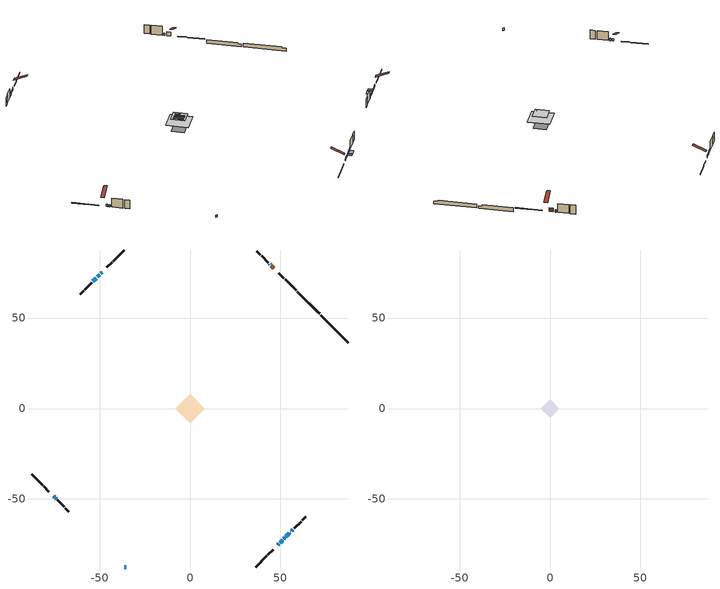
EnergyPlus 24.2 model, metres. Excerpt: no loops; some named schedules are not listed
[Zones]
conditioned space
 floor adiabatic (AdiabaticFloorConstruction): -8.02,0 0,8.02 8.02,0 0,-8.02 z3.05
 floor foundation (Slab1 construction): -4.64,0 0,4.64 4.64,0 0,-4.64 z-1.49
 floor foundation (Slab1 construction 1): -4.15,0 0,4.15 4.15,0 0,-4.15 z-1.49
 wall outside (RimJoist1 construction): 36.29,-87.6 42.38,-81.5 / -87.6,-36.29 -81.5,-42.38 / -36.29,87.6 -42.38,81.5 / 58.64,65.25 52.54,71.35 z0.61:0.91
 wall outside (RimJoist2 construction): 43.04,-80.85 45.92,-77.97 / -80.85,-43.04 -77.97,-45.92 / -43.04,80.85 -45.92,77.97 / 51.88,72.01 49,74.88 z0.61:0.91
 wall outside (AdiabaticWallConstruction 1): 46.38,77.51 44.96,78.93 z0.61:2.64
 wall outside (AdiabaticWallConstruction): -75.34,-48.54 -74.87,-49.02 / 48.54,-75.34 49.11,-74.77 / 49.77,-74.12 51.15,-72.73 / -74.21,-49.67 -73.99,-49.9 / 44.3,79.58 44,79.89 / -48.54,75.34 -49.19,74.69 / -49.85,74.04 -51.19,72.7 / 55.47,-68.41 55.61,-68.28 / 56.26,-67.62 56.91,-66.97 / -36.29,-87.6 -35.33,-87.6 / -51.84,72.04 -53.66,70.23 z0.61:1.83; 51.81,-72.08 52.39,-71.5 z0.61:1.09; 53.04,-70.85 54.82,-69.07 z0.61:1.14
 wall outside (Wall1 construction): 57.57,-66.32 61.39,-62.49 / -73.33,-50.56 -69.51,-54.38 / -54.31,69.57 -58.14,65.75 / 43.34,80.54 39.52,84.37 z0.61:5.49
 wall outside (Wall3 construction): 62.05,-61.84 63.97,-59.92 / -68.85,-55.04 -66.93,-56.96 / -58.79,65.09 -60.71,63.17 / 38.86,85.02 36.94,86.94 z0.61:5.49
 wall foundation (FoundationWall1 construction): 72.26,51.63,-1.49 72.26,51.63,0.61 86.07,37.82,0.61 86.07,37.82,0.01 87.6,36.29,0.01 87.6,36.29,-1.49
 wall foundation (FoundationWall2 construction): 59.29,64.59,-1.49 59.29,64.59,0.61 70.37,53.52,0.61 70.37,53.52,-0.16 71.6,52.29,-0.16 71.6,52.29,-1.49
 window (WindowConstruction): -75.34,-48.55 -74.87,-49.02 z0.61:1.83
 window (WindowConstruction 6): 48.55,-75.34 49.11,-74.77 z0.61:1.83
 window (WindowConstruction 7): 49.77,-74.12 51.15,-72.73 z0.61:1.83
 window (WindowConstruction 9): 51.81,-72.08 52.39,-71.5 z0.61:1.09
 window (WindowConstruction 10): -74.21,-49.67 -73.99,-49.9 z0.61:1.83
 window (WindowConstruction 11): 44.3,79.58 44,79.89 z0.61:1.83
 window (WindowConstruction 12): 53.04,-70.84 54.82,-69.07 z0.61:1.14
 window (WindowConstruction 1): -48.55,75.34 -49.19,74.69 z0.61:1.83
 window (WindowConstruction 2): -49.85,74.04 -51.19,72.7 z0.61:1.83
 window (WindowConstruction 3): 55.48,-68.41 55.61,-68.28 z0.61:1.83
 window (WindowConstruction 4): 56.26,-67.62 56.91,-66.97 z0.61:1.83
 window (WindowConstruction 8): -36.29,-87.6 -35.33,-87.6 z0.61:1.83
 window (WindowConstruction 5): -51.84,72.04 -53.66,70.23 z0.61:1.83
 door (Door): 46.38,77.51 44.96,78.93 z0.61:2.64
 ceiling adiabatic (AdiabaticFloorConstruction): 0,-8.02 8.02,0 0,8.02 -8.02,0 z3.05
 roof outside (Roof2 construction): 0,3.64 -3.64,0 0,-3.64 3.64,0 z5.49
attic - vented
 floor to conditioned space (Floor1 construction Reversed): -5.05,0 0,5.05 5.05,0 0,-5.05 z5.49
 roof outside (Roof1 construction): 47.89,-76,5.49 43.04,-71.15,8.35 41.72,-72.46,8.35 46.57,-77.31,5.49; -76,-47.89,5.49 -71.15,-43.04,8.35 -72.46,-41.72,8.35 -77.31,-46.57,5.49; -47.89,76,5.49 -43.04,71.15,8.35 -41.72,72.46,8.35 -46.57,77.31,5.49; 47.03,76.85,5.49 42.18,72,8.35 43.49,70.69,8.35 48.35,75.54,5.49
shading: 52.6,-71.29 51.6,-72.29 53.32,-74.01 54.32,-73.02 z1.39; 55.03,-68.86 52.83,-71.06 54.56,-72.78 56.76,-70.58 z1.44
[Building]
Building 1: Terrain=Suburbs
[Site:Location]
Montreal Intl AP_QC: Latitude {deg}=45.47; Longitude {deg}=-73.74; Time Zone {hr}=-5; Elevation {m}=36; Keep Site Location Information=Yes
[Site:GroundTemperature:Shallow]
2.07863, -0.316383, -0.508184, 0.628371, 5.19101, 9.73239, 13.6695, 16.1636, 16.3755, 14.347, 10.5102, 6.10817
[Site:WaterMainsTemperature]
Calculation Method=Schedule; Temperature Schedule=mains temperature schedule
[Material] Roughness=Rough; Thermal Absorptance=0.9
Name | Thickness {m} | Conductivity {W/m-K} | Density {kg/m3} | Specific Heat {J/kg-K} | Solar Absorptance | Visible Absorptance
asphalt or fiberglass shingles | 0.00635 | 0.162714 | 1121.4 | 1465.45 | 0.4 | 0.4
ceiling loosefill ins | 0.0846667 | 0.0480833 | 16.02 | 1046.75 | 0.7 | 0.7
ceiling stud and cavity | 0.1397 | 0.133564 | 65.682 | 1177.47 | 0.7 | 0.7
concrete 4.0 in. | 0.1016 | 1.803125 | 2242.8 | 837.4 | 0.7 | 0.7
concrete 8.0 in. | 0.2032 | 1.803125 | 2242.8 | 837.4 | 0.7 | 0.7
door material | 0.04445 | 0.0451087 | 512.64 | 1214.23 | 0.7 | 0.7
exterior vertical ins | 0.0536725 | 0.029427 | 32.04 | 1214.23 | 0.7 | 0.7
floor covering | 0.0127 | 0.0433444 | 54.468 | 1339.84 | 0.6 | 0.6
floor rigid ins; wall rigid ins | 0.512978 | 0.029427 | 32.04 | 1214.23 | 0.7 | 0.7
floor stud and cavity | 0.1397 | 1.75129 | 37.0049 | 1207.88 | 0.7 | 0.7
furniture material conditioned space 1 | 0.1524 | 0.115458 | 640.8 | 1214.23 | 0.6 | 0.6
gypsum board | 0.0127 | 0.160291 | 801 | 837.4 | 0.6 | 0.6
gypsum board 1 | 0.0127 | 0.160291 | 801 | 837.4 | 0.7 | 0.7
osb sheathing 0.5 in. | 0.0127 | 0.115458 | 512.64 | 1214.23 | 0.7 | 0.7
osb sheathing 0.75 in. | 0.01905 | 0.115458 | 512.64 | 1214.23 | 0.7 | 0.7
osb sheathing 2.0 in. | 0.0508 | 0.115458 | 512.64 | 1214.23 | 0.7 | 0.7
rim joist rigid ins | 0.051816 | 0.029427 | 32.04 | 1214.23 | 0.7 | 0.7
rim joist stud and cavity | 0.0508 | 0.353641 | 125.044 | 1163.47 | 0.6 | 0.6
rim joist stud and cavity 1 | 0.0508 | 0.349359 | 125.044 | 1163.47 | 0.6 | 0.6
roof stud and cavity | 0.2032 | 0.114947 | 78.34581 | 1123.46 | 0.7 | 0.7
wall stud and cavity | 0.1397 | 0.146652 | 139.0536 | 1170.24 | 0.7 | 0.7
wall stud and cavity 1 | 0.1397 | 0.0773278 | 139.0536 | 1170.24 | 0.7 | 0.7
wall stud and cavity 2 | 0.0889 | 0.380278 | 52.3479 | 1209.89 | 0.7 | 0.7
wall stud and cavity 3 | 0.0889 | 0.391764 | 83.0341 | 1211.67 | 0.7 | 0.7
wood siding | 0.0254 | 0.102417 | 544.68 | 1172.36 | 0.4 | 0.4
wood siding 1; wood siding 2; wood siding 3 | 0.0254 | 0.102417 | 544.68 | 1172.36 | 0.7 | 0.7
[WindowMaterial:SimpleGlazingSystem]
Name | U-Factor {W/m2-K} | Solar Heat Gain Coefficient
WindowMaterial | 2.77541 | 0.54
WindowMaterial 1 | 2.78165 | 0.57
WindowMaterial 10 | 5.59226 | 0.6
WindowMaterial 2 | 2.790737 | 0.63
WindowMaterial 3 | 2.72487 | 0.3
WindowMaterial 4 | 2.79244 | 0.64
WindowMaterial 5 | 2.77995 | 0.57
WindowMaterial 6 | 2.78279 | 0.58
WindowMaterial 7 | 4.465747 | 0.64
WindowMaterial 8 | 3.05533 | 0.41
WindowMaterial 9 | 2.983789 | 0.6
[Construction]
AdiabaticFloorConstruction: floor stud and cavity, floor rigid ins, osb sheathing 0.75 in., floor covering
AdiabaticWallConstruction: wood siding 2, wall rigid ins, wall stud and cavity 2, gypsum board
AdiabaticWallConstruction 1: wood siding 3, wall rigid ins, wall stud and cavity 2, gypsum board
Door: door material
Floor1 construction Reversed: gypsum board, ceiling stud and cavity, ceiling loosefill ins
FoundationWall1 construction: concrete 8.0 in., gypsum board 1
FoundationWall2 construction: concrete 8.0 in.
furniture construction conditioned space 1: furniture material conditioned space 1
PartitionWallConstruction: gypsum board, wall stud and cavity 3, gypsum board
RimJoist1 construction: wood siding 1, osb sheathing 2.0 in., rim joist stud and cavity
RimJoist2 construction: wood siding 1, rim joist rigid ins, osb sheathing 2.0 in., rim joist stud and cavity 1
Roof1 construction: asphalt or fiberglass shingles
Roof2 construction: asphalt or fiberglass shingles, osb sheathing 0.75 in., roof stud and cavity, gypsum board
Slab1 construction; Slab1 construction 1: concrete 4.0 in.
Wall1 construction: wood siding, osb sheathing 0.5 in., wall stud and cavity, gypsum board
Wall3 construction: wood siding, osb sheathing 0.5 in., wall stud and cavity 1, gypsum board
WindowConstruction: WindowMaterial
WindowConstruction 1; WindowConstruction 4: WindowMaterial 1
WindowConstruction 10; WindowConstruction 9: WindowMaterial 8
WindowConstruction 11: WindowMaterial 9
WindowConstruction 12: WindowMaterial 10
WindowConstruction 2: WindowMaterial 2
WindowConstruction 3: WindowMaterial 3
WindowConstruction 5: WindowMaterial 4
WindowConstruction 6: WindowMaterial 5
WindowConstruction 7: WindowMaterial 6
WindowConstruction 8: WindowMaterial 7
[Zone] Multiplier=1; Part of Total Floor Area=Yes
Name | Volume {m3}
attic - vented | 23.3607
conditioned space | 505.8
[Space]
Name | Zone | Volume {m3}
attic - vented 1 | attic - vented | 23.3607
conditioned space 1 | conditioned space | 505.8
[ZoneInfiltration:EffectiveLeakageArea]
infil attic - vented 1: Zone or Space=attic - vented 1; Schedule=Always On Discrete; Effective Air Leakage Area {cm2}=2040.8; Stack Coefficient=0.000198839; Wind Coefficient=9.52732e-06
[ZoneMixing]
whole house fan mix: Zone or Space=attic - vented; Schedule=Always On Continuous; Design Flow Rate Calculation Method=Flow/Zone; Design Flow Rate {m3/s}=0; Source Zone or Space=conditioned space
[SurfaceProperty:ExposedFoundationPerimeter] Exposed Perimeter Calculation Method=TotalExposedPerimeter
Name | Total Exposed Perimeter {m}
Slab1 | 21.702
Slab1 1 | 17.404
[InternalMass] Zone or ZoneList=conditioned space; Space or SpaceList=conditioned space 1
Name | Construction | Surface Area {m2}
furniture mass conditioned space 1 | furniture construction conditioned space 1 | 82.4039
partition wall mass | PartitionWallConstruction | 206.01
[Lights]
interior lighting: Zone or ZoneList or Space or SpaceList=conditioned space 1; Schedule=interior lighting schedule; Design Level Calculation Method=LightingLevel; Lighting Level {W}=343.2; Return Air Fraction=0; Fraction Radiant=0.6; Fraction Visible=0.2; Fraction Replaceable=1
[People]
occupants: Zone or ZoneList or Space or SpaceList=conditioned space 1; Number of People Schedule=occupants schedule; Number of People Calculation Method=People; Number of People=3; Fraction Radiant=0.314171; Sensible Heat Fraction=0.56303; Activity Level Schedule=occupants activity schedule; Carbon Dioxide Generation Rate {m3/s-W}=0; Enable ASHRAE 55 Comfort Warnings=No; Mean Radiant Temperature Calculation Type=EnclosureAveraged
[ElectricEquipment] Zone or ZoneList or Space or SpaceList=conditioned space 1; Design Level Calculation Method=EquipmentLevel
Name | Schedule | Design Level {W} | Fraction Latent | Fraction Radiant | Fraction Lost
clothes dryer | clothes dryer schedule | 140.772 | 0.015 | 0.081 | 0.85
clothes washer | clothes washer schedule | 32.1985 | 0.03 | 0.162 | 0.7
cooking range | cooking range schedule | 215.147 | 0.08 | 0.432 | 0.2
dishwasher | dishwasher schedule | 66.8632 | 0.3 | 0.18 | 0.4
fridge | fridge schedule | 72.9452 | 0 | 0.6 | 0
mech vent bath fan 0 | mech vent bath fan 0 schedule | 50.2 | 0 | 0 | 1
mech vent house fan | mech vent house fan schedule | 0 | 0 | 0 | 1
mech vent house fan cfis | mech vent house fan cfis schedule | 0 | 0 | 0 | 0
mech vent range fan 0 | mech vent range fan 0 schedule | 57 | 0 | 0 | 1
misc plug loads | misc plug loads schedule | 494.7 | 0.045 | 0.513 | 0.1
whole house fan | Always On Discrete | 0 | 0 | 0 | 1
[OtherEquipment] Zone or ZoneList or Space or SpaceList=conditioned space 1; Design Level Calculation Method=EquipmentLevel
Name | Fuel Type | Schedule | Design Level {W} | Fraction Latent | Fraction Radiant | Fraction Lost
clothes dryer 1 | Electricity | clothes dryer schedule | 0 | 0.015 | 0.081 | 0.85
cooking range 1 | Electricity | cooking range schedule | 0 | 0.08 | 0.432 | 0.2
general water use latent | None | general water use schedule | 62.594 | 1 | 0 | 0
general water use sensible | None | general water use schedule | -61.6891 | 0 | 0.6 | 0
mech vent house fan latent load | None | Always On Discrete | 0 | 1 | 0 | 0
mech vent house fan sensible load | None | Always On Discrete | 0 | 0 | 0 | 0
water heater energy adjustment1 | Electricity | Always On Discrete | 0.01 | 0 | 0 | 1
[ZoneInfiltration:DesignFlowRate] Zone or ZoneList or Space or SpaceList=conditioned space 1; Schedule=Always On Discrete; Design Flow Rate Calculation Method=Flow/Zone; Design Flow Rate {m3/s}=0
infil flow; natural vent flow; whole house fan flow
[Foundation:Kiva] Initial Indoor Air Temperature {C}=18; Wall Height Above Grade {m}=0.609996; Wall Depth Below Slab {m}=0.2032
Name | Custom Block Material Name 1 | Custom Block Depth 1 {m} | Custom Block X Position 1 {m} | Custom Block Z Position 1 {m}
Foundation Kiva 1 | exterior vertical ins | 2.10001 | 0.2159 | 0
Foundation Kiva 2
[Foundation:Kiva:Settings]
Soil Conductivity {W/m-K}=0.849921; Soil Density {kg/m3}=1842.3; Soil Specific Heat {J/kg-K}=418.7; Ground Solar Absorptivity=0.9; Ground Thermal Absorptivity=0.9; Ground Surface Roughness {m}=0.03; Far-Field Width {m}=40; Deep-Ground Boundary Condition=ZeroFlux; Deep-Ground Depth {m}=40; Minimum Cell Dimension {m}=0.2; Maximum Cell Growth Coefficient=3; Simulation Timestep=Timestep
[Exterior:Lights]
exterior lighting: Schedule=exterior lighting schedule; Design Level {W}=75.6
[Schedule:Constant]
Name | Hourly Value
Always On Continuous; mech vent house fan schedule; mech vent house fan cfis schedule; Always On Discrete | 1
occupants activity schedule | 117.228
fridge schedule | 0
[Schedule:Week:Daily]
interior lighting schedule Week Rule - Jan1-Jan27: interior lighting schedule day, interior lighting schedule day, interior lighting schedule day, interior lighting schedule day, interior lighting schedule day, interior lighting schedule day, interior lighting schedule day, interior lighting schedule default day, interior lighting schedule default day, interior lighting schedule default day, interior lighting schedule default day, interior lighting schedule default day
interior lighting schedule Week Rule - Jan28-Feb3: interior lighting schedule day, interior lighting schedule day, interior lighting schedule day, interior lighting schedule day, interior lighting schedule day 1, interior lighting schedule day 1, interior lighting schedule day 1, interior lighting schedule default day, interior lighting schedule default day, interior lighting schedule default day, interior lighting schedule default day, interior lighting schedule default day
interior lighting schedule Week Rule - Feb4-Feb24: interior lighting schedule day 1, interior lighting schedule day 1, interior lighting schedule day 1, interior lighting schedule day 1, interior lighting schedule day 1, interior lighting schedule day 1, interior lighting schedule day 1, interior lighting schedule default day, interior lighting schedule default day, interior lighting schedule default day, interior lighting schedule default day, interior lighting schedule default day
interior lighting schedule Week Rule - Feb25-Mar3: interior lighting schedule day 1, interior lighting schedule day 1, interior lighting schedule day 1, interior lighting schedule day 1, interior lighting schedule day 2, interior lighting schedule day 2, interior lighting schedule day 2, interior lighting schedule default day, interior lighting schedule default day, interior lighting schedule default day, interior lighting schedule default day, interior lighting schedule default day
interior lighting schedule Week Rule - Mar4-Mar31: interior lighting schedule day 2, interior lighting schedule day 2, interior lighting schedule day 2, interior lighting schedule day 2, interior lighting schedule day 2, interior lighting schedule day 2, interior lighting schedule day 2, interior lighting schedule default day, interior lighting schedule default day, interior lighting schedule default day, interior lighting schedule default day, interior lighting schedule default day
interior lighting schedule Week Rule - Apr1-Apr28: interior lighting schedule day 3, interior lighting schedule day 3, interior lighting schedule day 3, interior lighting schedule day 3, interior lighting schedule day 3, interior lighting schedule day 3, interior lighting schedule day 3, interior lighting schedule default day, interior lighting schedule default day, interior lighting schedule default day, interior lighting schedule default day, interior lighting schedule default day
interior lighting schedule Week Rule - Apr29-May5: interior lighting schedule day 3, interior lighting schedule day 3, interior lighting schedule day 4, interior lighting schedule day 4, interior lighting schedule day 4, interior lighting schedule day 4, interior lighting schedule day 4, interior lighting schedule default day, interior lighting schedule default day, interior lighting schedule default day, interior lighting schedule default day, interior lighting schedule default day
interior lighting schedule Week Rule - May6-May26: interior lighting schedule day 4, interior lighting schedule day 4, interior lighting schedule day 4, interior lighting schedule day 4, interior lighting schedule day 4, interior lighting schedule day 4, interior lighting schedule day 4, interior lighting schedule default day, interior lighting schedule default day, interior lighting schedule default day, interior lighting schedule default day, interior lighting schedule default day
interior lighting schedule Week Rule - May27-Jun2: interior lighting schedule day 4, interior lighting schedule day 4, interior lighting schedule day 4, interior lighting schedule day 4, interior lighting schedule day 4, interior lighting schedule day 5, interior lighting schedule day 5, interior lighting schedule default day, interior lighting schedule default day, interior lighting schedule default day, interior lighting schedule default day, interior lighting schedule default day
interior lighting schedule Week Rule - Jun3-Jun30: interior lighting schedule day 5, interior lighting schedule day 5, interior lighting schedule day 5, interior lighting schedule day 5, interior lighting schedule day 5, interior lighting schedule day 5, interior lighting schedule day 5, interior lighting schedule default day, interior lighting schedule default day, interior lighting schedule default day, interior lighting schedule default day, interior lighting schedule default day
interior lighting schedule Week Rule - Jul1-Jul28: interior lighting schedule day 6, interior lighting schedule day 6, interior lighting schedule day 6, interior lighting schedule day 6, interior lighting schedule day 6, interior lighting schedule day 6, interior lighting schedule day 6, interior lighting schedule default day, interior lighting schedule default day, interior lighting schedule default day, interior lighting schedule default day, interior lighting schedule default day
interior lighting schedule Week Rule - Jul29-Aug4: interior lighting schedule day 6, interior lighting schedule day 6, interior lighting schedule day 6, interior lighting schedule day 7, interior lighting schedule day 7, interior lighting schedule day 7, interior lighting schedule day 7, interior lighting schedule default day, interior lighting schedule default day, interior lighting schedule default day, interior lighting schedule default day, interior lighting schedule default day
interior lighting schedule Week Rule - Aug5-Aug25: interior lighting schedule day 7, interior lighting schedule day 7, interior lighting schedule day 7, interior lighting schedule day 7, interior lighting schedule day 7, interior lighting schedule day 7, interior lighting schedule day 7, interior lighting schedule default day, interior lighting schedule default day, interior lighting schedule default day, interior lighting schedule default day, interior lighting schedule default day
interior lighting schedule Week Rule - Aug26-Sep1: interior lighting schedule day 7, interior lighting schedule day 7, interior lighting schedule day 7, interior lighting schedule day 7, interior lighting schedule day 7, interior lighting schedule day 7, interior lighting schedule day 8, interior lighting schedule default day, interior lighting schedule default day, interior lighting schedule default day, interior lighting schedule default day, interior lighting schedule default day
interior lighting schedule Week Rule - Sep2-Sep29: interior lighting schedule day 8, interior lighting schedule day 8, interior lighting schedule day 8, interior lighting schedule day 8, interior lighting schedule day 8, interior lighting schedule day 8, interior lighting schedule day 8, interior lighting schedule default day, interior lighting schedule default day, interior lighting schedule default day, interior lighting schedule default day, interior lighting schedule default day
interior lighting schedule Week Rule - Sep30-Oct6: interior lighting schedule day 8, interior lighting schedule day 9, interior lighting schedule day 9, interior lighting schedule day 9, interior lighting schedule day 9, interior lighting schedule day 9, interior lighting schedule day 9, interior lighting schedule default day, interior lighting schedule default day, interior lighting schedule default day, interior lighting schedule default day, interior lighting schedule default day
interior lighting schedule Week Rule - Oct7-Oct27: interior lighting schedule day 9, interior lighting schedule day 9, interior lighting schedule day 9, interior lighting schedule day 9, interior lighting schedule day 9, interior lighting schedule day 9, interior lighting schedule day 9, interior lighting schedule default day, interior lighting schedule default day, interior lighting schedule default day, interior lighting schedule default day, interior lighting schedule default day
interior lighting schedule Week Rule - Oct28-Nov3: interior lighting schedule day 9, interior lighting schedule day 9, interior lighting schedule day 9, interior lighting schedule day 9, interior lighting schedule day 10, interior lighting schedule day 10, interior lighting schedule day 10, interior lighting schedule default day, interior lighting schedule default day, interior lighting schedule default day, interior lighting schedule default day, interior lighting schedule default day
interior lighting schedule Week Rule - Nov4-Nov24: interior lighting schedule day 10, interior lighting schedule day 10, interior lighting schedule day 10, interior lighting schedule day 10, interior lighting schedule day 10, interior lighting schedule day 10, interior lighting schedule day 10, interior lighting schedule default day, interior lighting schedule default day, interior lighting schedule default day, interior lighting schedule default day, interior lighting schedule default day
interior lighting schedule Week Rule - Nov25-Dec1: interior lighting schedule day 10, interior lighting schedule day 10, interior lighting schedule day 10, interior lighting schedule day 10, interior lighting schedule day 10, interior lighting schedule day 10, interior lighting schedule day 11, interior lighting schedule default day, interior lighting schedule default day, interior lighting schedule default day, interior lighting schedule default day, interior lighting schedule default day
interior lighting schedule Week Rule - Dec2-Dec31: interior lighting schedule day 11, interior lighting schedule day 11, interior lighting schedule day 11, interior lighting schedule day 11, interior lighting schedule day 11, interior lighting schedule day 11, interior lighting schedule day 11, interior lighting schedule default day, interior lighting schedule default day, interior lighting schedule default day, interior lighting schedule default day, interior lighting schedule default day
occupants schedule Week Rule - Jan1-Dec31: occupants schedule day, occupants schedule day, occupants schedule day, occupants schedule day, occupants schedule day, occupants schedule day, occupants schedule day, occupants schedule default day, occupants schedule default day, occupants schedule default day, occupants schedule default day, occupants schedule default day
clothes dryer schedule Week Rule - Jan1-Dec31: clothes dryer schedule day, clothes dryer schedule day, clothes dryer schedule day, clothes dryer schedule day, clothes dryer schedule day, clothes dryer schedule day, clothes dryer schedule day, clothes dryer schedule default day, clothes dryer schedule default day, clothes dryer schedule default day, clothes dryer schedule default day, clothes dryer schedule default day
clothes washer schedule Week Rule - Jan1-Dec31: clothes washer schedule day, clothes washer schedule day, clothes washer schedule day, clothes washer schedule day, clothes washer schedule day, clothes washer schedule day, clothes washer schedule day, clothes washer schedule default day, clothes washer schedule default day, clothes washer schedule default day, clothes washer schedule default day, clothes washer schedule default day
cooking range schedule Week Rule - Jan1-Dec31: cooking range schedule day, cooking range schedule day, cooking range schedule day, cooking range schedule day, cooking range schedule day, cooking range schedule day, cooking range schedule day, cooking range schedule default day, cooking range schedule default day, cooking range schedule default day, cooking range schedule default day, cooking range schedule default day
dishwasher schedule Week Rule - Jan1-Dec31: dishwasher schedule day, dishwasher schedule day, dishwasher schedule day, dishwasher schedule day, dishwasher schedule day, dishwasher schedule day, dishwasher schedule day, dishwasher schedule default day, dishwasher schedule default day, dishwasher schedule default day, dishwasher schedule default day, dishwasher schedule default day
mech vent bath fan 0 schedule Week Rule - Jan1-Dec31: mech vent bath fan 0 schedule day, mech vent bath fan 0 schedule day, mech vent bath fan 0 schedule day, mech vent bath fan 0 schedule day, mech vent bath fan 0 schedule day, mech vent bath fan 0 schedule day, mech vent bath fan 0 schedule day, mech vent bath fan 0 schedule default day, mech vent bath fan 0 schedule default day, mech vent bath fan 0 schedule default day, mech vent bath fan 0 schedule default day, mech vent bath fan 0 schedule default day
mech vent range fan 0 schedule Week Rule - Jan1-Dec31: mech vent range fan 0 schedule day, mech vent range fan 0 schedule day, mech vent range fan 0 schedule day, mech vent range fan 0 schedule day, mech vent range fan 0 schedule day, mech vent range fan 0 schedule day, mech vent range fan 0 schedule day, mech vent range fan 0 schedule default day, mech vent range fan 0 schedule default day, mech vent range fan 0 schedule default day, mech vent range fan 0 schedule default day, mech vent range fan 0 schedule default day
misc plug loads schedule Week Rule - Jan1-Dec31: misc plug loads schedule day, misc plug loads schedule day, misc plug loads schedule day, misc plug loads schedule day, misc plug loads schedule day, misc plug loads schedule day, misc plug loads schedule day, misc plug loads schedule default day, misc plug loads schedule default day, misc plug loads schedule default day, misc plug loads schedule default day, misc plug loads schedule default day
general water use schedule Week Rule - Jan1-Dec31: general water use schedule day, general water use schedule day, general water use schedule day, general water use schedule day, general water use schedule day, general water use schedule day, general water use schedule day, general water use schedule default day, general water use schedule default day, general water use schedule default day, general water use schedule default day, general water use schedule default day
exterior lighting schedule Week Rule - Jan1-Jan27: exterior lighting schedule day, exterior lighting schedule day, exterior lighting schedule day, exterior lighting schedule day, exterior lighting schedule day, exterior lighting schedule day, exterior lighting schedule day, exterior lighting schedule default day, exterior lighting schedule default day, exterior lighting schedule default day, exterior lighting schedule default day, exterior lighting schedule default day
exterior lighting schedule Week Rule - Jan28-Feb3: exterior lighting schedule day, exterior lighting schedule day, exterior lighting schedule day, exterior lighting schedule day, exterior lighting schedule day 1, exterior lighting schedule day 1, exterior lighting schedule day 1, exterior lighting schedule default day, exterior lighting schedule default day, exterior lighting schedule default day, exterior lighting schedule default day, exterior lighting schedule default day
exterior lighting schedule Week Rule - Feb4-Feb24: exterior lighting schedule day 1, exterior lighting schedule day 1, exterior lighting schedule day 1, exterior lighting schedule day 1, exterior lighting schedule day 1, exterior lighting schedule day 1, exterior lighting schedule day 1, exterior lighting schedule default day, exterior lighting schedule default day, exterior lighting schedule default day, exterior lighting schedule default day, exterior lighting schedule default day
exterior lighting schedule Week Rule - Feb25-Mar3: exterior lighting schedule day 1, exterior lighting schedule day 1, exterior lighting schedule day 1, exterior lighting schedule day 1, exterior lighting schedule day 2, exterior lighting schedule day 2, exterior lighting schedule day 2, exterior lighting schedule default day, exterior lighting schedule default day, exterior lighting schedule default day, exterior lighting schedule default day, exterior lighting schedule default day
exterior lighting schedule Week Rule - Mar4-Mar31: exterior lighting schedule day 2, exterior lighting schedule day 2, exterior lighting schedule day 2, exterior lighting schedule day 2, exterior lighting schedule day 2, exterior lighting schedule day 2, exterior lighting schedule day 2, exterior lighting schedule default day, exterior lighting schedule default day, exterior lighting schedule default day, exterior lighting schedule default day, exterior lighting schedule default day
exterior lighting schedule Week Rule - Apr1-Apr28: exterior lighting schedule day 3, exterior lighting schedule day 3, exterior lighting schedule day 3, exterior lighting schedule day 3, exterior lighting schedule day 3, exterior lighting schedule day 3, exterior lighting schedule day 3, exterior lighting schedule default day, exterior lighting schedule default day, exterior lighting schedule default day, exterior lighting schedule default day, exterior lighting schedule default day
exterior lighting schedule Week Rule - Apr29-May5: exterior lighting schedule day 3, exterior lighting schedule day 3, exterior lighting schedule day 4, exterior lighting schedule day 4, exterior lighting schedule day 4, exterior lighting schedule day 4, exterior lighting schedule day 4, exterior lighting schedule default day, exterior lighting schedule default day, exterior lighting schedule default day, exterior lighting schedule default day, exterior lighting schedule default day
exterior lighting schedule Week Rule - May6-May26: exterior lighting schedule day 4, exterior lighting schedule day 4, exterior lighting schedule day 4, exterior lighting schedule day 4, exterior lighting schedule day 4, exterior lighting schedule day 4, exterior lighting schedule day 4, exterior lighting schedule default day, exterior lighting schedule default day, exterior lighting schedule default day, exterior lighting schedule default day, exterior lighting schedule default day
exterior lighting schedule Week Rule - May27-Jun2: exterior lighting schedule day 4, exterior lighting schedule day 4, exterior lighting schedule day 4, exterior lighting schedule day 4, exterior lighting schedule day 4, exterior lighting schedule day 5, exterior lighting schedule day 5, exterior lighting schedule default day, exterior lighting schedule default day, exterior lighting schedule default day, exterior lighting schedule default day, exterior lighting schedule default day
exterior lighting schedule Week Rule - Jun3-Jun30: exterior lighting schedule day 5, exterior lighting schedule day 5, exterior lighting schedule day 5, exterior lighting schedule day 5, exterior lighting schedule day 5, exterior lighting schedule day 5, exterior lighting schedule day 5, exterior lighting schedule default day, exterior lighting schedule default day, exterior lighting schedule default day, exterior lighting schedule default day, exterior lighting schedule default day
exterior lighting schedule Week Rule - Jul1-Jul28: exterior lighting schedule day 6, exterior lighting schedule day 6, exterior lighting schedule day 6, exterior lighting schedule day 6, exterior lighting schedule day 6, exterior lighting schedule day 6, exterior lighting schedule day 6, exterior lighting schedule default day, exterior lighting schedule default day, exterior lighting schedule default day, exterior lighting schedule default day, exterior lighting schedule default day
exterior lighting schedule Week Rule - Jul29-Aug4: exterior lighting schedule day 6, exterior lighting schedule day 6, exterior lighting schedule day 6, exterior lighting schedule day 7, exterior lighting schedule day 7, exterior lighting schedule day 7, exterior lighting schedule day 7, exterior lighting schedule default day, exterior lighting schedule default day, exterior lighting schedule default day, exterior lighting schedule default day, exterior lighting schedule default day
exterior lighting schedule Week Rule - Aug5-Aug25: exterior lighting schedule day 7, exterior lighting schedule day 7, exterior lighting schedule day 7, exterior lighting schedule day 7, exterior lighting schedule day 7, exterior lighting schedule day 7, exterior lighting schedule day 7, exterior lighting schedule default day, exterior lighting schedule default day, exterior lighting schedule default day, exterior lighting schedule default day, exterior lighting schedule default day
exterior lighting schedule Week Rule - Aug26-Sep1: exterior lighting schedule day 7, exterior lighting schedule day 7, exterior lighting schedule day 7, exterior lighting schedule day 7, exterior lighting schedule day 7, exterior lighting schedule day 7, exterior lighting schedule day 8, exterior lighting schedule default day, exterior lighting schedule default day, exterior lighting schedule default day, exterior lighting schedule default day, exterior lighting schedule default day
exterior lighting schedule Week Rule - Sep2-Sep29: exterior lighting schedule day 8, exterior lighting schedule day 8, exterior lighting schedule day 8, exterior lighting schedule day 8, exterior lighting schedule day 8, exterior lighting schedule day 8, exterior lighting schedule day 8, exterior lighting schedule default day, exterior lighting schedule default day, exterior lighting schedule default day, exterior lighting schedule default day, exterior lighting schedule default day
exterior lighting schedule Week Rule - Sep30-Oct6: exterior lighting schedule day 8, exterior lighting schedule day 9, exterior lighting schedule day 9, exterior lighting schedule day 9, exterior lighting schedule day 9, exterior lighting schedule day 9, exterior lighting schedule day 9, exterior lighting schedule default day, exterior lighting schedule default day, exterior lighting schedule default day, exterior lighting schedule default day, exterior lighting schedule default day
exterior lighting schedule Week Rule - Oct7-Oct27: exterior lighting schedule day 9, exterior lighting schedule day 9, exterior lighting schedule day 9, exterior lighting schedule day 9, exterior lighting schedule day 9, exterior lighting schedule day 9, exterior lighting schedule day 9, exterior lighting schedule default day, exterior lighting schedule default day, exterior lighting schedule default day, exterior lighting schedule default day, exterior lighting schedule default day
exterior lighting schedule Week Rule - Oct28-Nov3: exterior lighting schedule day 9, exterior lighting schedule day 9, exterior lighting schedule day 9, exterior lighting schedule day 9, exterior lighting schedule day 10, exterior lighting schedule day 10, exterior lighting schedule day 10, exterior lighting schedule default day, exterior lighting schedule default day, exterior lighting schedule default day, exterior lighting schedule default day, exterior lighting schedule default day
[Schedule:Year]
interior lighting schedule: interior lighting schedule Week Rule - Jan1-Jan27, 1, 1, 1, 27, interior lighting schedule Week Rule - Jan28-Feb3, 1, 28, 2, 3, interior lighting schedule Week Rule - Feb4-Feb24, 2, 4, 2, 24, interior lighting schedule Week Rule - Feb25-Mar3, 2, 25, 3, 3, interior lighting schedule Week Rule - Mar4-Mar31, 3, 4, 3, 31, interior lighting schedule Week Rule - Apr1-Apr28, 4, 1, 4, 28, interior lighting schedule Week Rule - Apr29-May5, 4, 29, 5, 5, interior lighting schedule Week Rule - May6-May26, 5, 6, 5, 26, interior lighting schedule Week Rule - May27-Jun2, 5, 27, 6, 2, interior lighting schedule Week Rule - Jun3-Jun30, 6, 3, 6, 30, interior lighting schedule Week Rule - Jul1-Jul28, 7, 1, 7, 28, interior lighting schedule Week Rule - Jul29-Aug4, 7, 29, 8, 4, interior lighting schedule Week Rule - Aug5-Aug25, 8, 5, 8, 25, interior lighting schedule Week Rule - Aug26-Sep1, 8, 26, 9, 1, interior lighting schedule Week Rule - Sep2-Sep29, 9, 2, 9, 29, interior lighting schedule Week Rule - Sep30-Oct6, 9, 30, 10, 6, interior lighting schedule Week Rule - Oct7-Oct27, 10, 7, 10, 27, interior lighting schedule Week Rule - Oct28-Nov3, 10, 28, 11, 3, interior lighting schedule Week Rule - Nov4-Nov24, 11, 4, 11, 24, interior lighting schedule Week Rule - Nov25-Dec1, 11, 25, 12, 1, interior lighting schedule Week Rule - Dec2-Dec31, 12, 2, 12, 31
occupants schedule: occupants schedule Week Rule - Jan1-Dec31, 1, 1, 12, 31
clothes dryer schedule: clothes dryer schedule Week Rule - Jan1-Dec31, 1, 1, 12, 31
clothes washer schedule: clothes washer schedule Week Rule - Jan1-Dec31, 1, 1, 12, 31
cooking range schedule: cooking range schedule Week Rule - Jan1-Dec31, 1, 1, 12, 31
dishwasher schedule: dishwasher schedule Week Rule - Jan1-Dec31, 1, 1, 12, 31
mech vent bath fan 0 schedule: mech vent bath fan 0 schedule Week Rule - Jan1-Dec31, 1, 1, 12, 31
mech vent range fan 0 schedule: mech vent range fan 0 schedule Week Rule - Jan1-Dec31, 1, 1, 12, 31
misc plug loads schedule: misc plug loads schedule Week Rule - Jan1-Dec31, 1, 1, 12, 31
general water use schedule: general water use schedule Week Rule - Jan1-Dec31, 1, 1, 12, 31
exterior lighting schedule: exterior lighting schedule Week Rule - Jan1-Jan27, 1, 1, 1, 27, exterior lighting schedule Week Rule - Jan28-Feb3, 1, 28, 2, 3, exterior lighting schedule Week Rule - Feb4-Feb24, 2, 4, 2, 24, exterior lighting schedule Week Rule - Feb25-Mar3, 2, 25, 3, 3, exterior lighting schedule Week Rule - Mar4-Mar31, 3, 4, 3, 31, exterior lighting schedule Week Rule - Apr1-Apr28, 4, 1, 4, 28, exterior lighting schedule Week Rule - Apr29-May5, 4, 29, 5, 5, exterior lighting schedule Week Rule - May6-May26, 5, 6, 5, 26, exterior lighting schedule Week Rule - May27-Jun2, 5, 27, 6, 2, exterior lighting schedule Week Rule - Jun3-Jun30, 6, 3, 6, 30, exterior lighting schedule Week Rule - Jul1-Jul28, 7, 1, 7, 28, exterior lighting schedule Week Rule - Jul29-Aug4, 7, 29, 8, 4, exterior lighting schedule Week Rule - Aug5-Aug25, 8, 5, 8, 25, exterior lighting schedule Week Rule - Aug26-Sep1, 8, 26, 9, 1, exterior lighting schedule Week Rule - Sep2-Sep29, 9, 2, 9, 29, exterior lighting schedule Week Rule - Sep30-Oct6, 9, 30, 10, 6, exterior lighting schedule Week Rule - Oct7-Oct27, 10, 7, 10, 27, exterior lighting schedule Week Rule - Oct28-Nov3, 10, 28, 11, 3, exterior lighting schedule Week Rule - Nov4-Nov24, 11, 4, 11, 24, exterior lighting schedule Week Rule - Nov25-Dec1, 11, 25, 12, 1, exterior lighting schedule Week Rule - Dec2-Dec31, 12, 2, 12, 31
[Schedule:Compact]
mains temperature schedule: Through: 01/01, For: AllDays, Until: 24:00, 6.56833, Through: 01/02, For: AllDays, Until: 24:00, 6.48722, Through: 01/03, For: AllDays, Until: 24:00, 6.40722, Through: 01/04, For: AllDays, Until: 24:00, 6.32889, Through: 01/05, For: AllDays, Until: 24:00, 6.25167, Through: 01/06, For: AllDays, Until: 24:00, 6.17611, Through: 01/07, For: AllDays, Until: 24:00, 6.10222, Through: 01/08, For: AllDays, Until: 24:00, 6.02944, Through: 01/09, For: AllDays, Until: 24:00, 5.95833, Through: 01/10, For: AllDays, Until: 24:00, 5.88889, Through: 01/11, For: AllDays, Until: 24:00, 5.82056, Through: 01/12, For: AllDays, Until: 24:00, 5.75444, Through: 01/13, For: AllDays, Until: 24:00, 5.68944, Through: 01/14, For: AllDays, Until: 24:00, 5.62611, Through: 01/15, For: AllDays, Until: 24:00, 5.56444, Through: 01/16, For: AllDays, Until: 24:00, 5.50444, Through: 01/17, For: AllDays, Until: 24:00, 5.44611, Through: 01/18, For: AllDays, Until: 24:00, 5.38944, Through: 01/19, For: AllDays, Until: 24:00, 5.33389, Through: 01/20, For: AllDays, Until: 24:00, 5.28111, Through: 01/21, For: AllDays, Until: 24:00, 5.22944, Through: 01/22, For: AllDays, Until: 24:00, 5.17944, Through: 01/23, For: AllDays, Until: 24:00, 5.13111, Through: 01/24, For: AllDays, Until: 24:00, 5.085, Through: 01/25, For: AllDays, Until: 24:00, 5.04056, Through: 01/26, For: AllDays, Until: 24:00, 4.99778, Through: 01/27, For: AllDays, Until: 24:00, 4.95667, Through: 01/28, For: AllDays, Until: 24:00, 4.91778, Through: 01/29, For: AllDays, Until: 24:00, 4.88056, Through: 01/30, For: AllDays, Until: 24:00, 4.845, Through: 01/31, For: AllDays, Until: 24:00, 4.81167, Through: 02/01, For: AllDays, Until: 24:00, 4.77944, Through: 02/02, For: AllDays, Until: 24:00, 4.75, Through: 02/03, For: AllDays, Until: 24:00, 4.72167, Through: 02/04, For: AllDays, Until: 24:00, 4.69611, Through: 02/05, For: AllDays, Until: 24:00, 4.67167, Through: 02/06, For: AllDays, Until: 24:00, 4.64944, Through: 02/07, For: AllDays, Until: 24:00, 4.62889, Through: 02/08, For: AllDays, Until: 24:00, 4.61056, Through: 02/09, For: AllDays, Until: 24:00, 4.59389, Through: 02/10, For: AllDays, Until: 24:00, 4.57944, Through: 02/11, For: AllDays, Until: 24:00, 4.56667, Through: 02/12, For: AllDays, Until: 24:00, 4.55611, Through: 02/13, For: AllDays, Until: 24:00, 4.54722, Through: 02/14, For: AllDays, Until: 24:00, 4.54056, Through: 02/15, For: AllDays, Until: 24:00, 4.53556, Through: 02/16, For: AllDays, Until: 24:00, 4.53278, Through: 02/17, For: AllDays, Until: 24:00, 4.53167, Through: 02/18, For: AllDays, Until: 24:00, 4.53278, Through: 02/19, For: AllDays, Until: 24:00, 4.53556, Through: 02/20, For: AllDays, Until: 24:00, 4.54056, Through: 02/21, For: AllDays, Until: 24:00, 4.54722, Through: 02/22, For: AllDays, Until: 24:00, 4.55611, Through: 02/23, For: AllDays, Until: 24:00, 4.56667, Through: 02/24, For: AllDays, Until: 24:00, 4.57944, Through: 02/25, For: AllDays, Until: 24:00, 4.59389, Through: 02/26, For: AllDays, Until: 24:00, 4.61056, Through: 02/27, For: AllDays, Until: 24:00, 4.62889, Through: 02/28, For: AllDays, Until: 24:00, 4.64889, Through: 03/01, For: AllDays, Until: 24:00, 4.67111, Through: 03/02, For: AllDays, Until: 24:00, 4.69556, Through: 03/03, For: AllDays, Until: 24:00, 4.72167, Through: 03/04, For: AllDays, Until: 24:00, 4.74944, Through: 03/05, For: AllDays, Until: 24:00, 4.77944, Through: 03/06, For: AllDays, Until: 24:00, 4.81111, Through: 03/07, For: AllDays, Until: 24:00, 4.84444, Through: 03/08, For: AllDays, Until: 24:00, 4.88, Through: 03/09, For: AllDays, Until: 24:00, 4.91722, Through: 03/10, For: AllDays, Until: 24:00, 4.95611, Through: 03/11, For: AllDays, Until: 24:00, 4.99722, Through: 03/12, For: AllDays, Until: 24:00, 5.04, Through: 03/13, For: AllDays, Until: 24:00, 5.08444, Through: 03/14, For: AllDays, Until: 24:00, 5.13056, Through: 03/15, For: AllDays, Until: 24:00, 5.17889, Through: 03/16, For: AllDays, Until: 24:00, 5.22833, Through: 03/17, For: AllDays, Until: 24:00, 5.28, Through: 03/18, For: AllDays, Until: 24:00, 5.33333, Through: 03/19, For: AllDays, Until: 24:00, 5.38833, Through: 03/20, For: AllDays, Until: 24:00, 5.445, Through: 03/21, For: AllDays, Until: 24:00, 5.50333, Through: 03/22, For: AllDays, Until: 24:00, 5.56333, Through: 03/23, For: AllDays, Until: 24:00, 5.625, Through: 03/24, For: AllDays, Until: 24:00, 5.68833, Through: 03/25, For: AllDays, Until: 24:00, 5.75333, Through: 03/26, For: AllDays, Until: 24:00, 5.81944, Through: 03/27, For: AllDays, Until: 24:00, 5.88778, Through: 03/28, For: AllDays, Until: 24:00, 5.95722, Through: 03/29, For: AllDays, Until: 24:00, 6.02833, Through: 03/30, For: AllDays, Until: 24:00, 6.10111, Through: 03/31, For: AllDays, Until: 24:00, 6.175, Through: 04/01, For: AllDays, Until: 24:00, 6.25056, Through: 04/02, For: AllDays, Until: 24:00, 6.32778, Through: 04/03, For: AllDays, Until: 24:00, 6.40611, Through: 04/04, For: AllDays, Until: 24:00, 6.48556, Through: 04/05, For: AllDays, Until: 24:00, 6.56722, Through: 04/06, For: AllDays, Until: 24:00, 6.64944, Through: 04/07, For: AllDays, Until: 24:00, 6.73333, Through: 04/08, For: AllDays, Until: 24:00, 6.81833, Through: 04/09, For: AllDays, Until: 24:00, 6.905, Through: 04/10, For: AllDays, Until: 24:00, 6.99278, Through: 04/11, For: AllDays, Until: 24:00, 7.08111, Through: 04/12, For: AllDays, Until: 24:00, 7.17167, Through: 04/13, For: AllDays, Until: 24:00, 7.26278, Through: 04/14, For: AllDays, Until: 24:00, 7.355, Through: 04/15, For: AllDays, Until: 24:00, 7.44833, Through: 04/16, For: AllDays, Until: 24:00, 7.54278, Through: 04/17, For: AllDays, Until: 24:00, 7.63889, Through: 04/18, For: AllDays, Until: 24:00, 7.735, Through: 04/19, For: AllDays, Until: 24:00, 7.83278, Through: 04/20, For: AllDays, Until: 24:00, 7.93167, Through: 04/21, For: AllDays, Until: 24:00, 8.03111, Through: 04/22, For: AllDays, Until: 24:00, 8.13167, Through: 04/23, For: AllDays, Until: 24:00, 8.23278, Through: 04/24, For: AllDays, Until: 24:00, 8.335, Through: 04/25, For: AllDays, Until: 24:00, 8.43778, Through: 04/26, For: AllDays, Until: 24:00, 8.54167, Through: 04/27, For: AllDays, Until: 24:00, 8.64611, Through: 04/28, For: AllDays, Until: 24:00, 8.75167, Through: 04/29, For: AllDays, Until: 24:00, 8.85778, Through: 04/30, For: AllDays, Until: 24:00, 8.96444, Through: 05/01, For: AllDays, Until: 24:00, 9.07167, Through: 05/02, For: AllDays, Until: 24:00, 9.17944, Through: 05/03, For: AllDays, Until: 24:00, 9.28778, Through: 05/04, For: AllDays, Until: 24:00, 9.39667, Through: 05/05, For: AllDays, Until: 24:00, 9.50667, Through: 05/06, For: AllDays, Until: 24:00, 9.61667, Through: 05/07, For: AllDays, Until: 24:00, 9.72667, Through: 05/08, For: AllDays, Until: 24:00, 9.83778, Through: 05/09, For: AllDays, Until: 24:00, 9.94889, Through: 05/10, For: AllDays, Until: 24:00, 10.0606, Through: 05/11, For: AllDays, Until: 24:00, 10.1722, Through: 05/12, For: AllDays, Until: 24:00, 10.2844, Through: 05/13, For: AllDays, Until: 24:00, 10.3967, Through: 05/14, For: AllDays, Until: 24:00, 10.5094, Through: 05/15, For: AllDays, Until: 24:00, 10.6222, Through: 05/16, For: AllDays, Until: 24:00, 10.735, Through: 05/17, For: AllDays, Until: 24:00, 10.8478, Through: 05/18, For: AllDays, Until: 24:00, 10.9611, Through: 05/19, For: AllDays, Until: 24:00, 11.0744, Through: 05/20, For: AllDays, Until: 24:00, 11.1872, Through: 05/21, For: AllDays, Until: 24:00, 11.3006, Through: 05/22, For: AllDays, Until: 24:00, 11.4133, Through: 05/23, For: AllDays, Until: 24:00, 11.5267, Through: 05/24, For: AllDays, Until: 24:00, 11.6394, Through: 05/25, For: AllDays, Until: 24:00, 11.7522, Through: 05/26, For: AllDays, Until: 24:00, 11.8644, Through: 05/27, For: AllDays, Until: 24:00, 11.9767, Through: 05/28, For: AllDays, Until: 24:00, 12.0889, Through: 05/29, For: AllDays, Until: 24:00, 12.2006, Through: 05/30, For: AllDays, Until: 24:00, 12.3122, Through: 05/31, For: AllDays, Until: 24:00, 12.4228, Through: 06/01, For: AllDays, Until: 24:00, 12.5339, Through: 06/02, For: AllDays, Until: 24:00, 12.6439, Through: 06/03, For: AllDays, Until: 24:00, 12.7539, Through: 06/04, For: AllDays, Until: 24:00, 12.8628, Through: 06/05, For: AllDays, Until: 24:00, 12.9717, Through: 06/06, For: AllDays, Until: 24:00, 13.08, Through: 06/07, For: AllDays, Until: 24:00, 13.1878, Through: 06/08, For: AllDays, Until: 24:00, 13.2944, Through: 06/09, For: AllDays, Until: 24:00, 13.4011, Through: 06/10, For: AllDays, Until: 24:00, 13.5067, Through: 06/11, For: AllDays, Until: 24:00, 13.6117, Through: 06/12, For: AllDays, Until: 24:00, 13.7156, Through: 06/13, For: AllDays, Until: 24:00, 13.8194, Through: 06/14, For: AllDays, Until: 24:00, 13.9222, Through: 06/15, For: AllDays, Until: 24:00, 14.0239, Through: 06/16, For: AllDays, Until: 24:00, 14.125, Through: 06/17, For: AllDays, Until: 24:00, 14.225, Through: 06/18, For: AllDays, Until: 24:00, 14.3239, Through: 06/19, For: AllDays, Until: 24:00, 14.4222, Through: 06/20, For: AllDays, Until: 24:00, 14.5194, Through: 06/21, For: AllDays, Until: 24:00, 14.6156, Through: 06/22, For: AllDays, Until: 24:00, 14.7106, Through: 06/23, For: AllDays, Until: 24:00, 14.805, Through: 06/24, For: AllDays, Until: 24:00, 14.8978, Through: 06/25, For: AllDays, Until: 24:00, 14.9894, Through: 06/26, For: AllDays, Until: 24:00, 15.0806, Through: 06/27, For: AllDays, Until: 24:00, 15.17, Through: 06/28, For: AllDays, Until: 24:00, 15.2583, Through: 06/29, For: AllDays, Until: 24:00, 15.3456, Through: 06/30, For: AllDays, Until: 24:00, 15.4311, Through: 07/01, For: AllDays, Until: 24:00, 15.5161, Through: 07/02, For: AllDays, Until: 24:00, 15.5989, Through: 07/03, For: AllDays, Until: 24:00, 15.6811, Through: 07/04, For: AllDays, Until: 24:00, 15.7617, Through: 07/05, For: AllDays, Until: 24:00, 15.8411, Through: 07/06, For: AllDays, Until: 24:00, 15.9189, Through: 07/07, For: AllDays, Until: 24:00, 15.995, Through: 07/08, For: AllDays, Until: 24:00, 16.07, Through: 07/09, For: AllDays, Until: 24:00, 16.1433, Through: 07/10, For: AllDays, Until: 24:00, 16.2156, Through: 07/11, For: AllDays, Until: 24:00, 16.2861, Through: 07/12, For: AllDays, Until: 24:00, 16.355, Through: 07/13, For: AllDays, Until: 24:00, 16.4222, Through: 07/14, For: AllDays, Until: 24:00, 16.4878, Through: 07/15, For: AllDays, Until: 24:00, 16.5522, Through: 07/16, For: AllDays, Until: 24:00, 16.615, Through: 07/17, For: AllDays, Until: 24:00, 16.6756, Through: 07/18, For: AllDays, Until: 24:00, 16.735, Through: 07/19, For: AllDays, Until: 24:00, 16.7928, Through: 07/20, For: AllDays, Until: 24:00, 16.8489, Through: 07/21, For: AllDays, Until: 24:00, 16.9028, Through: 07/22, For: AllDays, Until: 24:00, 16.9556, Through: 07/23, For: AllDays, Until: 24:00, 17.0061, Through: 07/24, For: AllDays, Until: 24:00, 17.0556, Through: 07/25, For: AllDays, Until: 24:00, 17.1028, Through: 07/26, For: AllDays, Until: 24:00, 17.1483, Through: 07/27, For: AllDays, Until: 24:00, 17.1917, Through: 07/28, For: AllDays, Until: 24:00, 17.2339, Through: 07/29, For: AllDays, Until: 24:00, 17.2739, Through: 07/30, For: AllDays, Until: 24:00, 17.3122, Through: 07/31, For: AllDays, Until: 24:00, 17.3489, Through: 08/01, For: AllDays, Until: 24:00, 17.3833, Through: 08/02, For: AllDays, Until: 24:00, 17.4161, Through: 08/03, For: AllDays, Until: 24:00, 17.4467, Through: 08/04, For: AllDays, Until: 24:00, 17.4761, Through: 08/05, For: AllDays, Until: 24:00, 17.5028, Through: 08/06, For: AllDays, Until: 24:00, 17.5283, Through: 08/07, For: AllDays, Until: 24:00, 17.5517, Through: 08/08, For: AllDays, Until: 24:00, 17.5728, Through: 08/09, For: AllDays, Until: 24:00, 17.5922, Through: 08/10, For: AllDays, Until: 24:00, 17.61, Through: 08/11, For: AllDays, Until: 24:00, 17.6256, Through: 08/12, For: AllDays, Until: 24:00, 17.6394, Through: 08/13, For: AllDays, Until: 24:00, 17.6511, Through: 08/14, For: AllDays, Until: 24:00, 17.6611, Through: 08/15, For: AllDays, Until: 24:00, 17.6689, Through: 08/16, For: AllDays, Until: 24:00, 17.675, Through: 08/17, For: AllDays, Until: 24:00, 17.6789, Through: 08/18, For: AllDays, Until: 24:00, 17.6811, Through: 08/19, For: AllDays, Until: 24:00, 17.6811, Through: 08/20, For: AllDays, Until: 24:00, 17.6794, Through: 08/21, For: AllDays, Until: 24:00, 17.6756, Through: 08/22, For: AllDays, Until: 24:00, 17.67, Through: 08/23, For: AllDays, Until: 24:00, 17.6622, Through: 08/24, For: AllDays, Until: 24:00, 17.6528, Through: 08/25, For: AllDays, Until: 24:00, 17.6411, Through: 08/26, For: AllDays, Until: 24:00, 17.6278, Through: 08/27, For: AllDays, Until: 24:00, 17.6122, Through: 08/28, For: AllDays, Until: 24:00, 17.595, Through: 08/29, For: AllDays, Until: 24:00, 17.5756, Through: 08/30, For: AllDays, Until: 24:00, 17.5544, Through: 08/31, For: AllDays, Until: 24:00, 17.5311, Through: 09/01, For: AllDays, Until: 24:00, 17.5061, Through: 09/02, For: AllDays, Until: 24:00, 17.4794, Through: 09/03, For: AllDays, Until: 24:00, 17.4506, Through: 09/04, For: AllDays, Until: 24:00, 17.42, Through: 09/05, For: AllDays, Until: 24:00, 17.3878, Through: 09/06, For: AllDays, Until: 24:00, 17.3533, Through: 09/07, For: AllDays, Until: 24:00, 17.3172, Through: 09/08, For: AllDays, Until: 24:00, 17.2789, Through: 09/09, For: AllDays, Until: 24:00, 17.2389, Through: 09/10, For: AllDays, Until: 24:00, 17.1972, Through: 09/11, For: AllDays, Until: 24:00, 17.1539, Through: 09/12, For: AllDays, Until: 24:00, 17.1083, Through: 09/13, For: AllDays, Until: 24:00, 17.0617, Through: 09/14, For: AllDays, Until: 24:00, 17.0128, Through: 09/15, For: AllDays, Until: 24:00, 16.9622, Through: 09/16, For: AllDays, Until: 24:00, 16.9094, Through: 09/17, For: AllDays, Until: 24:00, 16.8556, Through: 09/18, For: AllDays, Until: 24:00, 16.8, Through: 09/19, For: AllDays, Until: 24:00, 16.7422, Through: 09/20, For: AllDays, Until: 24:00, 16.6833, Through: 09/21, For: AllDays, Until: 24:00, 16.6228, Through: 09/22, For: AllDays, Until: 24:00, 16.56, Through: 09/23, For: AllDays, Until: 24:00, 16.4961, Through: 09/24, For: AllDays, Until: 24:00, 16.4306, Through: 09/25, For: AllDays, Until: 24:00, 16.3633, Through: 09/26, For: AllDays, Until: 24:00, 16.295, Through: 09/27, For: AllDays, Until: 24:00, 16.2244, Through: 09/28, For: AllDays, Until: 24:00, 16.1528, Through: 09/29, For: AllDays, Until: 24:00, 16.0794, Through: 09/30, For: AllDays, Until: 24:00, 16.0044, Through: 10/01, For: AllDays, Until: 24:00, 15.9283, Through: 10/02, For: AllDays, Until: 24:00, 15.8511, Through: 10/03, For: AllDays, Until: 24:00, 15.7717, Through: 10/04, For: AllDays, Until: 24:00, 15.6917, Through: 10/05, For: AllDays, Until: 24:00, 15.6094, Through: 10/06, For: AllDays, Until: 24:00, 15.5267, Through: 10/07, For: AllDays, Until: 24:00, 15.4422, Through: 10/08, For: AllDays, Until: 24:00, 15.3567, Through: 10/09, For: AllDays, Until: 24:00, 15.2694, Through: 10/10, For: AllDays, Until: 24:00, 15.1811, Through: 10/11, For: AllDays, Until: 24:00, 15.0917, Through: 10/12, For: AllDays, Until: 24:00, 15.0011, Through: 10/13, For: AllDays, Until: 24:00, 14.9094, Through: 10/14, For: AllDays, Until: 24:00, 14.8167, Through: 10/15, For: AllDays, Until: 24:00, 14.7228, Through: 10/16, For: AllDays, Until: 24:00, 14.6278, Through: 10/17, For: AllDays, Until: 24:00, 14.5317, Through: 10/18, For: AllDays, Until: 24:00, 14.4344, Through: 10/19, For: AllDays, Until: 24:00, 14.3367, Through: 10/20, For: AllDays, Until: 24:00, 14.2378, Through: 10/21, For: AllDays, Until: 24:00, 14.1378, Through: 10/22, For: AllDays, Until: 24:00, 14.0367, Through: 10/23, For: AllDays, Until: 24:00, 13.935, Through: 10/24, For: AllDays, Until: 24:00, 13.8322, Through: 10/25, For: AllDays, Until: 24:00, 13.7289, Through: 10/26, For: AllDays, Until: 24:00, 13.625, Through: 10/27, For: AllDays, Until: 24:00, 13.52, Through: 10/28, For: AllDays, Until: 24:00, 13.4144, Through: 10/29, For: AllDays, Until: 24:00, 13.3083, Through: 10/30, For: AllDays, Until: 24:00, 13.2011, Through: 10/31, For: AllDays, Until: 24:00, 13.0939, Through: 11/01, For: AllDays, Until: 24:00, 12.9856, Through: 11/02, For: AllDays, Until: 24:00, 12.8767, Through: 11/03, For: AllDays, Until: 24:00, 12.7678, Through: 11/04, For: AllDays, Until: 24:00, 12.6578, Through: 11/05, For: AllDays, Until: 24:00, 12.5478, Through: 11/06, For: AllDays, Until: 24:00, 12.4372, Through: 11/07, For: AllDays, Until: 24:00, 12.3261, Through: 11/08, For: AllDays, Until: 24:00, 12.215, Through: 11/09, For: AllDays, Until: 24:00, 12.1033, Through: 11/10, For: AllDays, Until: 24:00, 11.9911, Through: 11/11, For: AllDays, Until: 24:00, 11.8789, Through: 11/12, For: AllDays, Until: 24:00, 11.7667, Through: 11/13, For: AllDays, Until: 24:00, 11.6539, Through: 11/14, For: AllDays, Until: 24:00, 11.5411, Through: 11/15, For: AllDays, Until: 24:00, 11.4278, Through: 11/16, For: AllDays, Until: 24:00, 11.315, Through: 11/17, For: AllDays, Until: 24:00, 11.2017, Through: 11/18, For: AllDays, Until: 24:00, 11.0889, Through: 11/19, For: AllDays, Until: 24:00, 10.9756, Through: 11/20, For: AllDays, Until: 24:00, 10.8622, Through: 11/21, For: AllDays, Until: 24:00, 10.7494, Through: 11/22, For: AllDays, Until: 24:00, 10.6367, Through: 11/23, For: AllDays, Until: 24:00, 10.5239, Through: 11/24, For: AllDays, Until: 24:00, 10.4111, Through: 11/25, For: AllDays, Until: 24:00, 10.2989, Through: 11/26, For: AllDays, Until: 24:00, 10.1867, Through: 11/27, For: AllDays, Until: 24:00, 10.0744, Through: 11/28, For: AllDays, Until: 24:00, 9.96333, Through: 11/29, For: AllDays, Until: 24:00, 9.85167, Through: 11/30, For: AllDays, Until: 24:00, 9.74111, Through: 12/01, For: AllDays, Until: 24:00, 9.63056, Through: 12/02, For: AllDays, Until: 24:00, 9.52056, Through: 12/03, For: AllDays, Until: 24:00, 9.41111, Through: 12/04, For: AllDays, Until: 24:00, 9.30167, Through: 12/05, For: AllDays, Until: 24:00, 9.19333, Through: 12/06, For: AllDays, Until: 24:00, 9.08556, Through: 12/07, For: AllDays, Until: 24:00, 8.97778, Through: 12/08, For: AllDays, Until: 24:00, 8.87111, Through: 12/09, For: AllDays, Until: 24:00, 8.765, Through: 12/10, For: AllDays, Until: 24:00, 8.66, Through: 12/11, For: AllDays, Until: 24:00, 8.555, Through: 12/12, For: AllDays, Until: 24:00, 8.45111, Through: 12/13, For: AllDays, Until: 24:00, 8.34833, Through: 12/14, For: AllDays, Until: 24:00, 8.24611, Through: 12/15, For: AllDays, Until: 24:00, 8.14444, Through: 12/16, For: AllDays, Until: 24:00, 8.04389, Through: 12/17, For: AllDays, Until: 24:00, 7.94444, Through: 12/18, For: AllDays, Until: 24:00, 7.84556, Through: 12/19, For: AllDays, Until: 24:00, 7.74778, Through: 12/20, For: AllDays, Until: 24:00, 7.65111, Through: 12/21, For: AllDays, Until: 24:00, 7.555, Through: 12/22, For: AllDays, Until: 24:00, 7.46056, Through: 12/23, For: AllDays, Until: 24:00, 7.36667, Through: 12/24, For: AllDays, Until: 24:00, 7.27444, Through: 12/25, For: AllDays, Until: 24:00, 7.18278, Through: 12/26, For: AllDays, Until: 24:00, 7.09278, Through: 12/27, For: AllDays, Until: 24:00, 7.00389, Through: 12/28, For: AllDays, Until: 24:00, 6.91611, Through: 12/29, For: AllDays, Until: 24:00, 6.82944, Through: 12/30, For: AllDays, Until: 24:00, 6.74389, Through: 12/31, For: AllDays, Until: 24:00, 6.66
